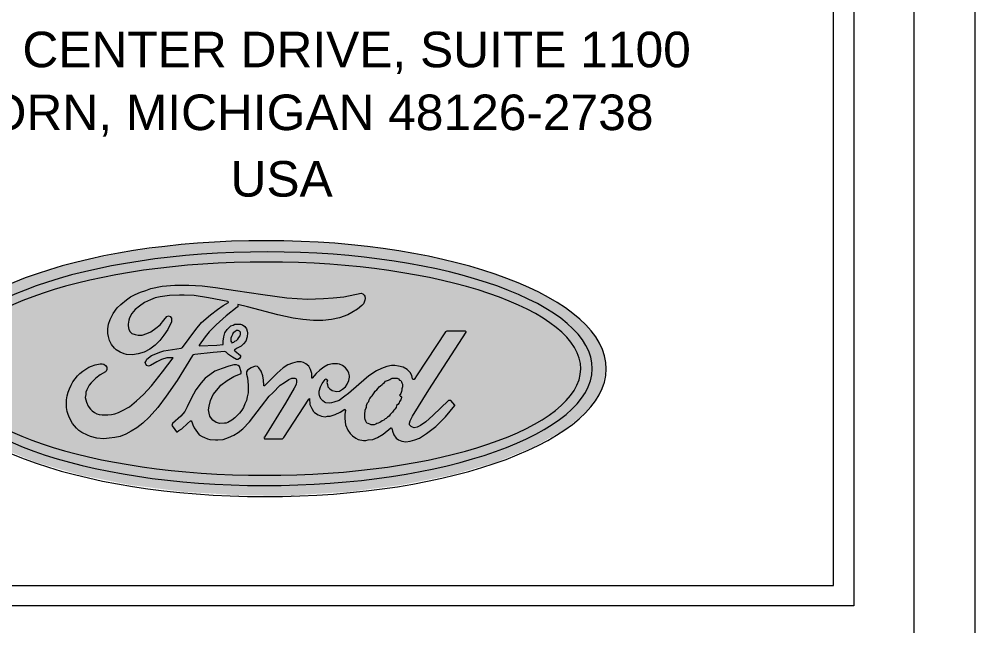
# Model space of a CAD drawing. Header units: metres. Extents: x -2 to 237, y -8 to 52.
# Drawn here: x 80.35 to 87.87, y 42.65 to 47.43 of the extents above; entities that cross this region are included whole.
import ezdxf

# ---------------------------------------------------------------- set-up
doc = ezdxf.new("R2010")
doc.units = ezdxf.units.M
doc.layers.get('0').update_dxf_attribs({"lineweight": 0})
doc.layers.add('pie de plano', color=7, linetype='Continuous', lineweight=0)
doc.styles.add('PDF Helvetica', font='')
doc.styles.get('PDF Helvetica').set_extended_font_data('Helvetica')

msp = doc.modelspace()

# ---------------------------------------------------------------- hatches: boundary and pattern name
at = {"lineweight": 0, "transparency": 33554559}
msp.add_hatch(color=256, dxfattribs=at).paths.add_polyline_path([(82.9503, 45.6573), (82.584, 45.6802), (82.0018, 45.6802), (81.9289, 45.6756), (81.6355, 45.6573), (81.6038, 45.6527), (81.5302, 45.6435), (81.4979, 45.6389), (81.425, 45.6298), (81.3926, 45.6252), (81.3198, 45.616), (81.2874, 45.6115), (81.2138, 45.6023), (80.8246, 45.5244), (80.7969, 45.5152), (80.7787, 45.5107), (80.7652, 45.5061), (80.747, 45.5015), (80.7329, 45.4969), (80.7146, 45.4924), (80.7011, 45.4878), (80.6823, 45.4832), (80.6688, 45.4786), (80.6505, 45.474), (80.6229, 45.4648), (80.6047, 45.4602), (80.5912, 45.4557), (80.5723, 45.4511), (80.5588, 45.4465), (80.5406, 45.442), (80.5271, 45.4374), (80.5082, 45.4328), (80.4947, 45.4282), (80.4765, 45.4236), (80.4583, 45.4144), (80.4441, 45.4099), (80.4353, 45.4053), (80.4212, 45.4007), (80.4124, 45.3961), (80.3982, 45.3915), (80.3895, 45.387), (80.3753, 45.3824), (80.3571, 45.3732), (80.3436, 45.3686), (80.3342, 45.364), (80.3207, 45.3595), (80.3112, 45.3549), (80.2977, 45.3503), (80.2883, 45.3457), (80.2748, 45.3411), (80.2566, 45.332), (80.2424, 45.3274), (80.2336, 45.3228), (80.2202, 45.3182), (80.2107, 45.3137), (80.1972, 45.3091), (80.1878, 45.3045), (80.1743, 45.2999), (80.1696, 45.2953), (80.1419, 45.2815), (80.1372, 45.277), (80.1102, 45.2633), (80.1055, 45.2587), (80.0778, 45.2449), (80.0731, 45.2403), (80.0367, 45.222), (80.0319, 45.2175), (80.0043, 45.2037), (80.0002, 45.1991), (79.9726, 45.1853), (79.9678, 45.1808), (79.9314, 45.1625), (79.9038, 45.135), (79.8943, 45.1304), (79.8673, 45.1029), (79.8579, 45.0983), (79.8349, 45.0754), (79.8255, 45.0708), (79.7985, 45.0433), (79.7891, 45.0388), (79.7661, 45.0158), (79.7574, 45.0112), (79.7526, 45.0021), (79.7479, 44.9975), (79.7432, 44.9884), (79.7385, 44.9838), (79.7344, 44.9746), (79.7297, 44.97), (79.725, 44.9609), (79.7203, 44.9563), (79.7155, 44.9471), (79.7115, 44.9426), (79.7068, 44.9334), (79.6973, 44.9242), (79.6926, 44.915), (79.6886, 44.9104), (79.6838, 44.9013), (79.6791, 44.8967), (79.6744, 44.8876), (79.6703, 44.883), (79.6656, 44.8738), (79.6609, 44.8692), (79.6562, 44.86), (79.6474, 44.8509), (79.638, 44.8051), (79.6332, 44.7868), (79.6245, 44.7409), (79.6198, 44.7226), (79.615, 44.6997), (79.6103, 44.6814), (79.615, 44.6768), (79.615, 44.6585), (79.6198, 44.6585), (79.6198, 44.6355), (79.6245, 44.6355), (79.6245, 44.6173), (79.6285, 44.6173), (79.6285, 44.5943), (79.6332, 44.5943), (79.6332, 44.576), (79.638, 44.576), (79.638, 44.5531), (79.6427, 44.5531), (79.6427, 44.5348), (79.6474, 44.5348), (79.6474, 44.5119), (79.6515, 44.5119), (79.6609, 44.5027), (79.6609, 44.4935), (79.6656, 44.4935), (79.6703, 44.4889), (79.6703, 44.4798), (79.6744, 44.4798), (79.6791, 44.4752), (79.6791, 44.466), (79.6838, 44.466), (79.6886, 44.4614), (79.6886, 44.4523), (79.6926, 44.4523), (79.6973, 44.4477), (79.6973, 44.4386), (79.702, 44.4386), (79.7115, 44.4294), (79.7115, 44.4202), (79.7155, 44.4202), (79.7203, 44.4156), (79.7203, 44.4065), (79.725, 44.4065), (79.7297, 44.4019), (79.7297, 44.3927), (79.7344, 44.3927), (79.7385, 44.3882), (79.7385, 44.379), (79.7432, 44.379), (79.7479, 44.3744), (79.7479, 44.3652), (79.7526, 44.3652), (79.7574, 44.3606), (79.7574, 44.3515), (79.7661, 44.3515), (79.7891, 44.3286), (79.7985, 44.324), (79.8255, 44.2965), (79.8349, 44.2919), (79.8579, 44.269), (79.8673, 44.2644), (79.8943, 44.237), (79.9038, 44.2324), (79.9314, 44.2049), (79.9678, 44.1865), (79.9726, 44.1819), (80.0002, 44.1682), (80.0043, 44.1637), (80.0319, 44.1499), (80.0367, 44.1453), (80.0731, 44.127), (80.0778, 44.1224), (80.1055, 44.1087), (80.1102, 44.1041), (80.1372, 44.0903), (80.1419, 44.0857), (80.1696, 44.072), (80.1743, 44.0675), (80.1878, 44.0629), (80.1972, 44.0583), (80.2107, 44.0537), (80.2202, 44.0491), (80.2336, 44.0445), (80.2424, 44.0399), (80.2566, 44.0353), (80.2748, 44.0262), (80.2883, 44.0216), (80.2977, 44.017), (80.3112, 44.0125), (80.3207, 44.0079), (80.3342, 44.0033), (80.3436, 43.9987), (80.3571, 43.9941), (80.3753, 43.985), (80.3895, 43.9804), (80.3982, 43.9758), (80.4124, 43.9712), (80.4212, 43.9666), (80.4353, 43.9621), (80.4441, 43.9575), (80.4583, 43.9529), (80.4765, 43.9437), (80.4947, 43.9391), (80.5082, 43.9346), (80.5271, 43.93), (80.5406, 43.9254), (80.5588, 43.9208), (80.5723, 43.9162), (80.5912, 43.9116), (80.6047, 43.907), (80.6229, 43.9024), (80.6505, 43.8933), (80.6688, 43.8888), (80.6823, 43.8842), (80.7011, 43.8796), (80.7146, 43.875), (80.7329, 43.8704), (80.747, 43.8658), (80.7652, 43.8613), (80.7787, 43.8567), (80.7969, 43.8521), (80.8246, 43.8429), (81.2138, 43.765), (81.2874, 43.7559), (81.3198, 43.7513), (81.3926, 43.7421), (81.425, 43.7376), (81.4979, 43.7284), (81.5302, 43.7238), (81.6038, 43.7146), (81.6355, 43.71), (82.0018, 43.6872), (82.0706, 43.6826), (82.5104, 43.678), (82.5104, 43.6826), (82.9503, 43.71), (83.0238, 43.7192), (83.0562, 43.7238), (83.0926, 43.7284), (83.1243, 43.733), (83.1979, 43.7421), (83.2302, 43.7467), (83.2667, 43.7513), (83.299, 43.7559), (83.3355, 43.7604), (83.3672, 43.765), (83.7571, 43.8429), (83.7753, 43.8475), (83.7888, 43.8521), (83.807, 43.8567), (83.8212, 43.8613), (83.8394, 43.8658), (83.8529, 43.8704), (83.8711, 43.875), (83.8853, 43.8796), (83.9035, 43.8842), (83.9312, 43.8933), (83.9494, 43.8979), (83.9629, 43.9024), (83.9811, 43.907), (83.9952, 43.9116), (84.0135, 43.9162), (84.027, 43.9208), (84.0458, 43.9254), (84.0593, 43.93), (84.0775, 43.9346), (84.1187, 43.9483), (84.1281, 43.9529), (84.1416, 43.9575), (84.1511, 43.9621), (84.1646, 43.9666), (84.174, 43.9712), (84.1875, 43.9758), (84.2057, 43.985), (84.2199, 43.9895), (84.2287, 43.9941), (84.2428, 43.9987), (84.2516, 44.0033), (84.2658, 44.0079), (84.2745, 44.0125), (84.288, 44.017), (84.3069, 44.0262), (84.3204, 44.0308), (84.3298, 44.0353), (84.3433, 44.0399), (84.3528, 44.0445), (84.3663, 44.0491), (84.3757, 44.0537), (84.3892, 44.0583), (84.4439, 44.0857), (84.4486, 44.0903), (84.4762, 44.1041), (84.481, 44.1087), (84.5086, 44.1224), (84.5127, 44.127), (84.5498, 44.1453), (84.5538, 44.1499), (84.5815, 44.1637), (84.5862, 44.1682), (84.6139, 44.1819), (84.6186, 44.1865), (84.6456, 44.2003), (84.6503, 44.2049), (84.6597, 44.2095), (84.6779, 44.2278), (84.6867, 44.2324), (84.7097, 44.2553), (84.7191, 44.2599), (84.7373, 44.2782), (84.7468, 44.2828), (84.7697, 44.3057), (84.7785, 44.3102), (84.7967, 44.3286), (84.8061, 44.3332), (84.8338, 44.3606), (84.8378, 44.3698), (84.8425, 44.3744), (84.8473, 44.3836), (84.852, 44.3882), (84.8567, 44.3973), (84.8608, 44.4019), (84.8655, 44.4111), (84.8702, 44.4156), (84.8749, 44.4248), (84.8796, 44.4294), (84.8837, 44.4386), (84.8884, 44.4431), (84.8931, 44.4523), (84.8979, 44.4568), (84.9026, 44.466), (84.9066, 44.4706), (84.9114, 44.4798), (84.9161, 44.4844), (84.9208, 44.4935), (84.9255, 44.4981), (84.9343, 44.5164), (84.939, 44.5348), (84.9437, 44.5577), (84.9485, 44.576), (84.9525, 44.5989), (84.9572, 44.6173), (84.962, 44.6401), (84.9667, 44.6585), (84.9707, 44.6997), (84.9667, 44.6997), (84.9667, 44.7226), (84.962, 44.7226), (84.962, 44.7409), (84.9572, 44.7409), (84.9572, 44.7639), (84.9525, 44.7639), (84.9525, 44.7868), (84.9485, 44.7868), (84.9485, 44.8051), (84.9437, 44.8051), (84.9437, 44.828), (84.939, 44.828), (84.939, 44.8463), (84.9343, 44.8463), (84.9343, 44.8555), (84.9296, 44.8555), (84.9296, 44.8646), (84.9255, 44.8692), (84.9208, 44.8692), (84.9208, 44.8784), (84.9161, 44.883), (84.9114, 44.883), (84.9114, 44.8922), (84.9066, 44.8967), (84.9026, 44.8967), (84.9026, 44.9059), (84.8979, 44.9104), (84.8931, 44.9104), (84.8931, 44.9196), (84.8884, 44.9242), (84.8837, 44.9242), (84.8837, 44.9334), (84.8796, 44.938), (84.8749, 44.938), (84.8749, 44.9471), (84.8702, 44.9517), (84.8655, 44.9517), (84.8655, 44.9609), (84.8608, 44.9654), (84.8567, 44.9654), (84.8567, 44.9746), (84.852, 44.9792), (84.8473, 44.9792), (84.8473, 44.9884), (84.8425, 44.9929), (84.8378, 44.9929), (84.8378, 45.0021), (84.8061, 45.0342), (84.7967, 45.0388), (84.7785, 45.0571), (84.7697, 45.0617), (84.7468, 45.0846), (84.7373, 45.0891), (84.7191, 45.1075), (84.7097, 45.1121), (84.6867, 45.135), (84.6779, 45.1395), (84.6597, 45.1579), (84.6503, 45.1625), (84.6456, 45.1671), (84.6186, 45.1808), (84.6139, 45.1853), (84.5862, 45.1991), (84.5815, 45.2037), (84.5538, 45.2175), (84.5498, 45.222), (84.5127, 45.2403), (84.5086, 45.2449), (84.481, 45.2587), (84.4762, 45.2633), (84.4486, 45.277), (84.4439, 45.2815), (84.3892, 45.3091), (84.3757, 45.3137), (84.3663, 45.3182), (84.3528, 45.3228), (84.3433, 45.3274), (84.3298, 45.332), (84.3204, 45.3366), (84.3069, 45.3411), (84.288, 45.3503), (84.2745, 45.3549), (84.2658, 45.3595), (84.2516, 45.364), (84.2428, 45.3686), (84.2287, 45.3732), (84.2199, 45.3778), (84.2057, 45.3824), (84.1875, 45.3915), (84.174, 45.3961), (84.1646, 45.4007), (84.1511, 45.4053), (84.1416, 45.4099), (84.1281, 45.4144), (84.1187, 45.419), (84.0775, 45.4328), (84.0593, 45.4374), (84.0458, 45.442), (84.027, 45.4465), (84.0135, 45.4511), (83.9952, 45.4557), (83.9811, 45.4602), (83.9629, 45.4648), (83.9494, 45.4694), (83.9312, 45.474), (83.9035, 45.4832), (83.8853, 45.4878), (83.8711, 45.4924), (83.8529, 45.4969), (83.8394, 45.5015), (83.8212, 45.5061), (83.807, 45.5107), (83.7888, 45.5152), (83.7753, 45.5198), (83.7571, 45.5244), (83.3672, 45.6023), (83.3355, 45.6069), (83.299, 45.6115), (83.2667, 45.616), (83.2302, 45.6206), (83.1979, 45.6252), (83.1243, 45.6344), (83.0926, 45.6389), (83.0562, 45.6435), (83.0238, 45.6481)])

# ---------------------------------------------------------------- linework, layer by layer
at = {"lineweight": 0}
msp.add_lwpolyline([(87.3946, -7.1605), (87.3946, 51.3432)], dxfattribs=at)
for points in [[(86.9183, 42.812), (78.0297, 42.812), (78.0297, 51.2011), (86.9183, 51.2011)], [(78.1903, 42.9724), (86.7578, 42.9724), (86.7578, 51.0408), (78.1903, 51.0408)], [(81.0169, 44.127), (80.9622, 44.1316), (80.9116, 44.1453), (80.8887, 44.1545), (80.8428, 44.1773), (80.8199, 44.1911), (80.8017, 44.2095), (80.77, 44.2461), (80.747, 44.2919), (80.7376, 44.3194), (80.7281, 44.3424), (80.7241, 44.3744), (80.7241, 44.4065), (80.7241, 44.434), (80.7281, 44.466), (80.7376, 44.4935), (80.747, 44.521), (80.7605, 44.5485), (80.774, 44.576), (80.8111, 44.6218), (80.8293, 44.6401), (80.8523, 44.6585), (80.8981, 44.6905), (80.9211, 44.6997), (80.948, 44.7089), (80.9892, 44.718), (81.0034, 44.718), (81.0169, 44.7135), (81.031, 44.7043), (81.0398, 44.6905), (81.0398, 44.6722), (81.0351, 44.6585), (81.031, 44.6539), (80.9892, 44.631), (80.9528, 44.6035), (80.9163, 44.5668), (80.9022, 44.5485), (80.884, 44.5119), (80.8752, 44.4935), (80.8752, 44.4752), (80.8705, 44.4523), (80.8752, 44.434), (80.8799, 44.4156), (80.8934, 44.3836), (80.9116, 44.3606), (80.9251, 44.3469), (80.944, 44.3332), (80.9622, 44.324), (80.9804, 44.3194), (81.0034, 44.3148), (81.0263, 44.3148), (81.0492, 44.3148), (81.0769, 44.3194), (81.1039, 44.324), (81.1315, 44.3332), (81.1592, 44.3469), (81.2186, 44.379), (81.2739, 44.4248), (81.3285, 44.4752), (81.3926, 44.5439), (81.4796, 44.6539), (81.5619, 44.7639), (81.5532, 44.7639), (81.512, 44.7639), (81.4709, 44.7501), (81.4338, 44.7317), (81.3838, 44.7043), (81.3697, 44.6997), (81.3562, 44.7043), (81.3467, 44.7135), (81.342, 44.7272), (81.3467, 44.7363), (81.3562, 44.7547), (81.3926, 44.7822), (81.425, 44.7959), (81.4567, 44.8097), (81.4891, 44.8188), (81.6267, 44.8417), (81.6355, 44.8463), (81.7407, 44.9884), (81.7866, 45.0433), (81.8554, 45.1029), (81.9107, 45.1441), (81.9566, 45.1762), (81.9977, 45.1991), (81.9977, 45.2037), (81.993, 45.2083), (81.8419, 45.2358), (81.7272, 45.2541), (81.6496, 45.2587), (81.6125, 45.2587), (81.535, 45.2541), (81.4614, 45.2449), (81.4203, 45.2358), (81.3838, 45.222), (81.338, 45.1991), (81.2968, 45.1716), (81.2644, 45.1441), (81.2368, 45.1121), (81.2186, 45.08), (81.2138, 45.0617), (81.2098, 45.0296), (81.2098, 45.0158), (81.2138, 44.9884), (81.2233, 44.97), (81.2368, 44.9563), (81.2644, 44.9471), (81.2874, 44.9426), (81.3198, 44.9426), (81.3562, 44.9563), (81.3879, 44.97), (81.425, 44.9975), (81.4614, 45.025), (81.4891, 45.0617), (81.512, 45.0891), (81.5255, 45.0937), (81.539, 45.0891), (81.5484, 45.0754), (81.5484, 45.0617), (81.5484, 45.0479), (81.5208, 44.9884), (81.4891, 44.9426), (81.4567, 44.9013), (81.4203, 44.8646), (81.3791, 44.8326), (81.3333, 44.8097), (81.2874, 44.7959), (81.2415, 44.7868), (81.1956, 44.7913), (81.1774, 44.7959), (81.145, 44.8097), (81.1133, 44.828), (81.0998, 44.8417), (81.0769, 44.8692), (81.0627, 44.9013), (81.054, 44.9334), (81.0492, 44.9563), (81.0492, 44.9929), (81.054, 45.0296), (81.0675, 45.0662), (81.0904, 45.1121), (81.1221, 45.1579), (81.1498, 45.1853), (81.1956, 45.222), (81.228, 45.2449), (81.2644, 45.2633), (81.3056, 45.2815), (81.3467, 45.2953), (81.3879, 45.3091), (81.4749, 45.3274), (81.5761, 45.3366), (81.6861, 45.3366), (81.7913, 45.332), (81.8965, 45.3182), (82.0524, 45.2953), (82.2676, 45.2633), (82.4558, 45.2358), (82.5381, 45.2312), (82.6204, 45.2266), (82.7445, 45.2312), (82.8221, 45.2358), (82.9044, 45.2449), (83.042, 45.2724), (83.0562, 45.2678), (83.065, 45.2587), (83.0697, 45.2495), (83.0744, 45.2312), (83.0697, 45.2175), (83.065, 45.2037), (83.0602, 45.1899), (83.0467, 45.1762), (83.0144, 45.1487), (82.9692, 45.1212), (82.9368, 45.1029), (82.8727, 45.08), (82.8086, 45.0662), (82.7398, 45.0571), (82.6663, 45.0571), (82.584, 45.0662), (82.5064, 45.0754), (82.387, 45.1029), (82.1488, 45.1671), (82.0706, 45.1853), (82.0706, 45.1671), (82.0665, 45.1625), (81.9795, 45.0937), (81.9013, 45.025), (81.8466, 44.97), (81.8142, 44.9288), (81.7684, 44.8646), (81.7684, 44.86), (81.906, 44.8646), (81.9566, 44.8692), (81.9566, 44.8738), (81.9566, 44.8967), (81.9606, 44.9288), (81.9701, 44.9609), (81.9883, 44.9884), (82.0159, 45.0158), (82.0342, 45.0204), (82.0477, 45.0296), (82.0665, 45.0296), (82.08, 45.0296), (82.0935, 45.0296), (82.1077, 45.025), (82.1259, 45.0112), (82.1394, 44.9929), (82.1441, 44.9746), (82.1488, 44.9609), (82.1441, 44.9288), (82.1347, 44.8967), (82.1165, 44.8738), (82.0983, 44.8555), (82.0618, 44.8372), (82.0477, 44.828), (82.0436, 44.8234), (82.0477, 44.8188), (82.0935, 44.7822), (82.0935, 44.773), (82.0848, 44.7593), (82.0706, 44.7501), (82.0618, 44.7501), (82.0294, 44.7684), (81.9977, 44.7913), (81.9795, 44.8097), (81.9701, 44.8142), (81.8783, 44.8051), (81.7319, 44.7913), (81.7225, 44.7868), (81.7137, 44.7822), (81.5943, 44.5851), (81.5073, 44.4614), (81.4432, 44.3744), (81.3744, 44.2965), (81.3238, 44.2507), (81.2779, 44.214), (81.2321, 44.1865), (81.1909, 44.1637), (81.145, 44.1453), (81.1039, 44.1362), (81.058, 44.1316)], [(82.0159, 44.8967), (82.0207, 44.8876), (82.0247, 44.883), (82.0389, 44.8876), (82.0477, 44.8967), (82.0618, 44.9013), (82.0706, 44.9104), (82.08, 44.9242), (82.0888, 44.938), (82.0935, 44.9517), (82.0935, 44.9654), (82.0848, 44.9746), (82.0753, 44.9792), (82.0618, 44.9792), (82.0477, 44.97), (82.0342, 44.9609), (82.0294, 44.9471), (82.0207, 44.9334), (82.0159, 44.9196), (82.0159, 44.9059)], [(83.8671, 44.9654), (83.8671, 44.97), (83.8623, 44.9746), (83.716, 44.9746), (83.7065, 44.97), (83.4819, 44.631), (83.4589, 44.5943), (83.4502, 44.5943), (83.4454, 44.5989), (83.4407, 44.6264), (83.4272, 44.6493), (83.4043, 44.6722), (83.3719, 44.6905), (83.3355, 44.6997), (83.3078, 44.7043), (83.2802, 44.7043), (83.2437, 44.6951), (83.2026, 44.6814), (83.1614, 44.6631), (83.1014, 44.6218), (83.0238, 44.5531), (82.9415, 44.4844), (82.9139, 44.4614), (82.868, 44.4294), (82.8268, 44.4156), (82.8086, 44.4111), (82.7904, 44.4065), (82.7627, 44.4111), (82.7533, 44.4156), (82.7398, 44.4248), (82.7263, 44.4386), (82.7169, 44.4568), (82.7121, 44.4798), (82.7121, 44.5027), (82.7216, 44.5348), (82.7351, 44.5623), (82.758, 44.5943), (82.7627, 44.5989), (82.7715, 44.5943), (82.7762, 44.5897), (82.7715, 44.5714), (82.7762, 44.5531), (82.781, 44.5348), (82.7944, 44.521), (82.8133, 44.5073), (82.8363, 44.5027), (82.8498, 44.4981), (82.8727, 44.5027), (82.8956, 44.5164), (82.9186, 44.5348), (82.9321, 44.5577), (82.9462, 44.5851), (82.9503, 44.6127), (82.9503, 44.6218), (82.9462, 44.6447), (82.9368, 44.6631), (82.9186, 44.686), (82.8956, 44.7043), (82.8727, 44.7135), (82.8545, 44.718), (82.8174, 44.718), (82.781, 44.7089), (82.7492, 44.6905), (82.7169, 44.6677), (82.6892, 44.6401), (82.6575, 44.6035), (82.6528, 44.6035), (82.6528, 44.6127), (82.6528, 44.6401), (82.6433, 44.6722), (82.6298, 44.6997), (82.6069, 44.718), (82.5887, 44.7272), (82.5705, 44.7317), (82.5381, 44.7317), (82.5017, 44.7226), (82.4646, 44.7089), (82.4281, 44.686), (82.3823, 44.6447), (82.2817, 44.5439), (82.277, 44.5439), (82.277, 44.5485), (82.2723, 44.5897), (82.2676, 44.6218), (82.2541, 44.6585), (82.2359, 44.686), (82.2264, 44.6951), (82.2082, 44.6997), (82.1765, 44.686), (82.1488, 44.6677), (82.1394, 44.6539), (82.1394, 44.6355), (82.1488, 44.6081), (82.1536, 44.5485), (82.1536, 44.5164), (82.1536, 44.4889), (82.1441, 44.4568), (82.1394, 44.4294), (82.1259, 44.4019), (82.1165, 44.3744), (82.103, 44.3515), (82.0848, 44.3286), (82.0665, 44.3102), (82.0477, 44.2919), (82.0247, 44.2736), (81.993, 44.2553), (81.9795, 44.2507), (81.9654, 44.2507), (81.9289, 44.2461), (81.9013, 44.2553), (81.8736, 44.2736), (81.8648, 44.2874), (81.8507, 44.3057), (81.8466, 44.3286), (81.8419, 44.3561), (81.8466, 44.3836), (81.8554, 44.4294), (81.8783, 44.4752), (81.9195, 44.5256), (81.9377, 44.5485), (81.9883, 44.5851), (82.0389, 44.6173), (82.0983, 44.6401), (82.0983, 44.6447), (82.0983, 44.6539), (82.0848, 44.6951), (82.0753, 44.7043), (82.0618, 44.7089), (82.0389, 44.7089), (82.0018, 44.6997), (81.9471, 44.6814), (81.8918, 44.6585), (81.8507, 44.631), (81.8142, 44.6035), (81.7819, 44.5668), (81.7407, 44.5119), (81.7043, 44.4431), (81.6719, 44.379), (81.6537, 44.3424), (81.622, 44.3057), (81.5579, 44.2461), (81.5532, 44.2324), (81.5619, 44.2186), (81.5896, 44.1819), (81.5943, 44.1819), (81.6078, 44.1911), (81.6307, 44.2049), (81.6766, 44.2461), (81.6996, 44.269), (81.7043, 44.269), (81.709, 44.2599), (81.7178, 44.237), (81.7272, 44.214), (81.7407, 44.1957), (81.7684, 44.1591), (81.7913, 44.1453), (81.8095, 44.1362), (81.8325, 44.127), (81.8507, 44.1224), (81.8965, 44.1178), (81.9148, 44.1178), (81.9566, 44.1224), (81.9977, 44.1362), (82.0389, 44.1545), (82.0753, 44.1773), (82.1117, 44.2049), (82.1623, 44.2599), (82.2588, 44.3836), (82.3182, 44.4614), (82.3458, 44.4889), (82.4052, 44.5485), (82.4376, 44.5714), (82.474, 44.5943), (82.4969, 44.6035), (82.5064, 44.6035), (82.5199, 44.6035), (82.5293, 44.5989), (82.5334, 44.5897), (82.5334, 44.576), (82.5293, 44.5531), (82.5152, 44.5256), (82.4464, 44.4065), (82.2817, 44.1407), (82.277, 44.1362), (82.2817, 44.127), (82.2865, 44.127), (82.4234, 44.127), (82.4329, 44.1362), (82.6298, 44.4386), (82.6346, 44.4431), (82.6386, 44.3973), (82.6528, 44.3652), (82.6663, 44.3424), (82.6757, 44.3332), (82.7034, 44.3148), (82.7304, 44.3057), (82.758, 44.3011), (82.7762, 44.3057), (82.7992, 44.3057), (82.8363, 44.3194), (82.8774, 44.3378), (82.9139, 44.3606), (82.9139, 44.3561), (82.9186, 44.3515), (82.9139, 44.3194), (82.9139, 44.2874), (82.9186, 44.237), (82.9368, 44.1957), (82.955, 44.1682), (82.9732, 44.1499), (83.0009, 44.1316), (83.0191, 44.1224), (83.0602, 44.1133), (83.0791, 44.1133), (83.0973, 44.1178), (83.1338, 44.1224), (83.1702, 44.1362), (83.2161, 44.1637), (83.2761, 44.214), (83.2802, 44.214), (83.2849, 44.2003), (83.2896, 44.1865), (83.299, 44.1591), (83.3173, 44.1316), (83.3355, 44.1178), (83.3631, 44.1087), (83.3948, 44.1041), (83.4272, 44.1087), (83.4637, 44.1178), (83.5001, 44.1316), (83.5554, 44.1682), (83.6289, 44.2232), (83.7065, 44.3011), (83.78, 44.3882), (83.78, 44.3927), (83.7477, 44.4294), (83.7382, 44.4294), (83.7294, 44.4294), (83.606, 44.3102), (83.5507, 44.2599), (83.5095, 44.2324), (83.4819, 44.2186), (83.4589, 44.214), (83.4454, 44.2186), (83.436, 44.2232), (83.4272, 44.2324), (83.4225, 44.237), (83.4225, 44.2507), (83.4272, 44.269), (83.4454, 44.3057), (83.5736, 44.5119)], [(83.349, 44.466), (83.349, 44.4614), (83.3537, 44.4614), (83.3584, 44.4568), (83.3584, 44.4523), (83.3537, 44.434), (83.3442, 44.4202), (83.3402, 44.4111), (83.3308, 44.3973), (83.3213, 44.3882), (83.3173, 44.3744), (83.3078, 44.3606), (83.299, 44.3515), (83.2896, 44.3378), (83.2802, 44.3286), (83.2714, 44.3194), (83.2619, 44.3057), (83.2485, 44.2965), (83.239, 44.2874), (83.2302, 44.2828), (83.2208, 44.2736), (83.2073, 44.269), (83.1979, 44.2599), (83.1884, 44.2553), (83.1749, 44.2507), (83.1661, 44.2461), (83.1567, 44.2415), (83.1432, 44.237), (83.1338, 44.237), (83.1203, 44.237), (83.1108, 44.2415), (83.0973, 44.2461), (83.0879, 44.2507), (83.0791, 44.2644), (83.0744, 44.2782), (83.0697, 44.2919), (83.0697, 44.3057), (83.0697, 44.3194), (83.0697, 44.3286), (83.0744, 44.3424), (83.0744, 44.3515), (83.0791, 44.3652), (83.0832, 44.3744), (83.0832, 44.3882), (83.0879, 44.3973), (83.0926, 44.4111), (83.1014, 44.4202), (83.1061, 44.434), (83.1108, 44.4431), (83.1203, 44.4568), (83.129, 44.466), (83.1385, 44.4798), (83.1432, 44.4889), (83.152, 44.5027), (83.1661, 44.5119), (83.1749, 44.5256), (83.1844, 44.5348), (83.1931, 44.5439), (83.2073, 44.5531), (83.2161, 44.5623), (83.2255, 44.5714), (83.2343, 44.5806), (83.2485, 44.5851), (83.2572, 44.5897), (83.2667, 44.5943), (83.2761, 44.5989), (83.2849, 44.6035), (83.2943, 44.6035), (83.3031, 44.6035), (83.3125, 44.6035), (83.3213, 44.6035), (83.326, 44.6035), (83.3355, 44.5989), (83.3442, 44.5897), (83.3537, 44.5851), (83.3584, 44.576), (83.3631, 44.5668), (83.3672, 44.5577), (83.3672, 44.5439), (83.3672, 44.5348), (83.3631, 44.521), (83.3631, 44.5119), (83.3584, 44.4981), (83.3537, 44.4844), (83.349, 44.4752), (83.3442, 44.4706)]]:
    msp.add_lwpolyline(points, close=True, dxfattribs=at)
for centre, major_axis, ratio, start_param, end_param in [((82.2918, 44.6786), (2.569, 0.0026), 0.357959, 6.278436, 12.561621), ((82.29, 44.6792), (-2.6807, 0.0006), 0.375837, 3.139807, 9.422992), ((82.2894, 44.679), (-2.4803, 0.0001), 0.338436, 3.139057, 9.422242)]:
    msp.add_ellipse(centre, major_axis=major_axis, ratio=ratio, start_param=start_param, end_param=end_param, dxfattribs=at)
at = {"layer": 'pie de plano', "color": 7, "lineweight": 0}
msp.add_lwpolyline([(87.8715, 52.1541), (87.8715, -7.8248), (-2.0995, -7.8248), (-2.0995, 52.1541)], close=True, dxfattribs=at)

# ---------------------------------------------------------------- texts
at = {"lineweight": 0, "char_height": 0.28, "attachment_point": 4, "style": 'PDF Helvetica'}
for s, insert in [('330 TOWN CENTER DRIVE, SUITE 1100', (78.3118, 47.1658)), ('DEARBORN, MICHIGAN 48126-2738', (78.7563, 46.671)), ('USA', (82.014, 46.1716))]:
    msp.add_mtext(s, dxfattribs=dict(at, insert=insert))

doc.saveas('drawing.dxf')
